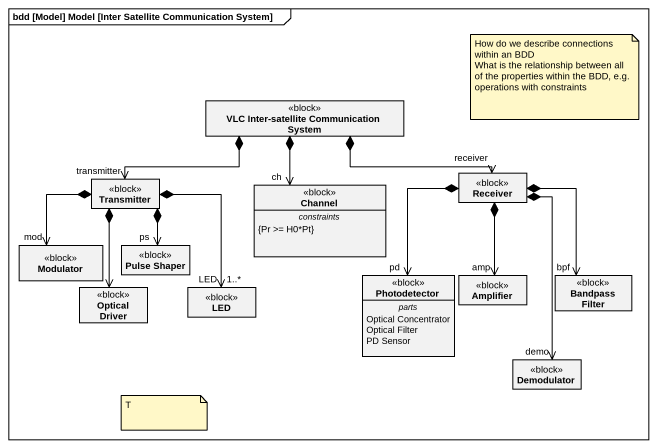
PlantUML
@startuml
mainframe bdd [Model] Model [Inter Satellite Communication System]
hide circle
hide empty members
class "VLC Inter-satellite Communication System" as VLC_Inter_satellite <<block>>
class Transmitter <<block>>
class Channel <<block>> {
  -- constraints --
  {Pr >= H0*Pt}
}
class Receiver <<block>>
class Modulator <<block>>
class "Pulse Shaper" as Pulse_Shaper <<block>>
class "Optical Driver" as Optical_Driver <<block>>
class LED <<block>>
class Photodetector <<block>> {
  -- parts --
  Optical Concentrator
  Optical Filter
  PD Sensor
}
class Amplifier <<block>>
class "Bandpass Filter" as Bandpass_Filter <<block>>
class Demodulator <<block>>
VLC_Inter_satellite *-left-> "transmitter" Transmitter
VLC_Inter_satellite *--> "ch" Channel
VLC_Inter_satellite *-right-> "receiver" Receiver
Transmitter *--> "mod" Modulator
Transmitter *--> "ps" Pulse_Shaper
Transmitter *--> Optical_Driver
Transmitter *--> "LED\n1..*" LED
Receiver *--> "pd" Photodetector
Receiver *--> "amp" Amplifier
Receiver *--> "bpf" Bandpass_Filter
Receiver *--> "demo" Demodulator
note as N1
  How do we describe connections within an BDD
  What is the relationship between all of the properties within the BDD, e.g. operations with constraints
end note
note as N2
  T
end note
@enduml
